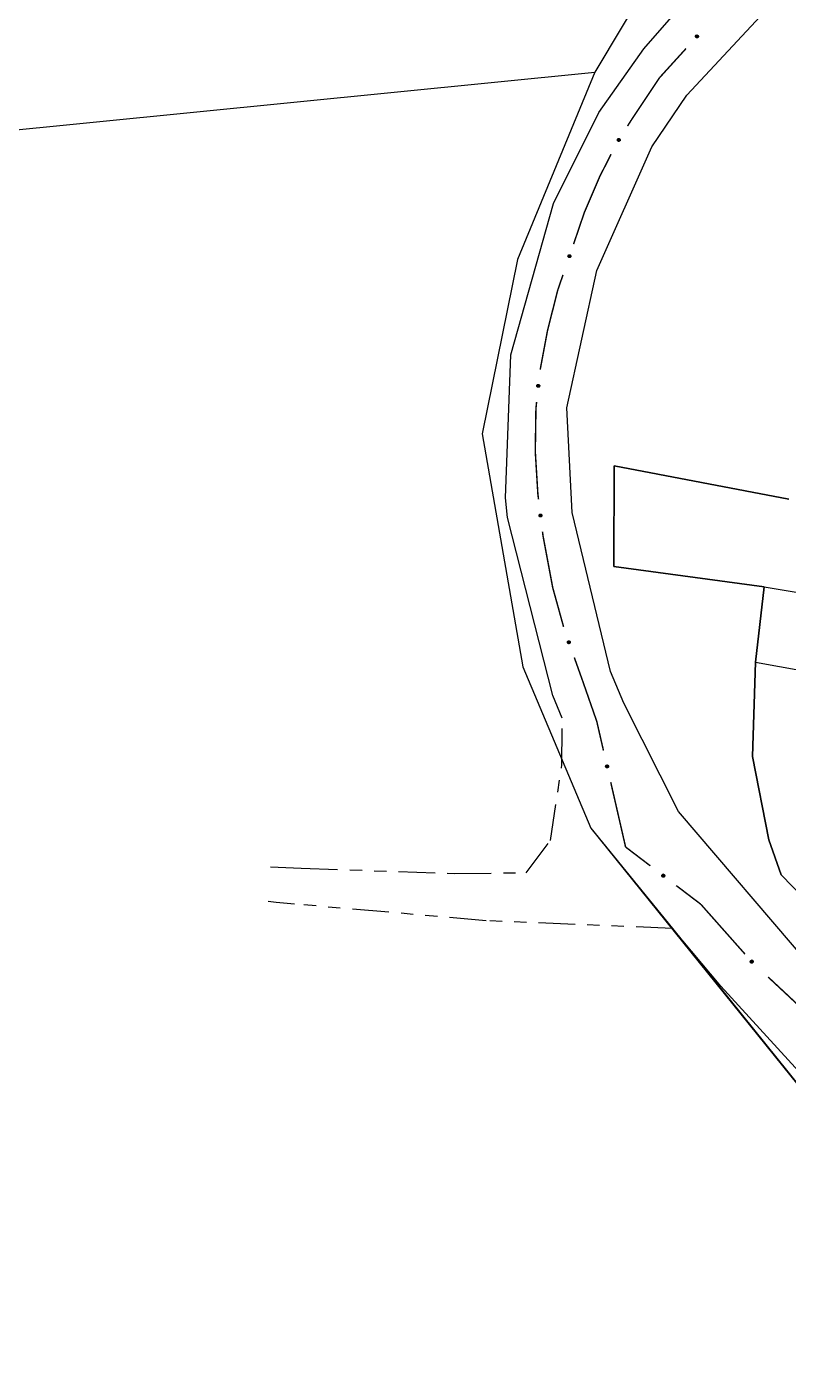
# Model space of a CAD drawing. Extents: x 209193 to 212081, y 4877574 to 4880493.
# Drawn here: x 209924 to 210017.7, y 4879056.4 to 4879219.7 of the extents above; entities that cross this region are included whole.
import ezdxf

# ---------------------------------------------------------------- set-up
doc = ezdxf.new("R2010")
doc.units = 0
doc.header["$LTSCALE"] = 1.5
doc.header["$MEASUREMENT"] = 0
doc.linetypes.add('TRACO_25', pattern=[8, 3, -1, 1, -1, 1, -1])
for name, color, linetype in [('CD_MALHA_LOTES', 7, 'CONTINUOUS'), ('RU-QUADRA', 210, 'CONTINUOUS'), ('SV-EIXO-ROD-ESTR', 7, 'CONTINUOUS'), ('SV-EST-MUNIC-PAV', 20, 'CONTINUOUS'), ('SV-RUA-NAO-PAV', 7, 'CONTINUOUS')]:
    doc.layers.add(name, color=color, linetype=linetype)

msp = doc.modelspace()

# ---------------------------------------------------------------- linework, layer by layer
at = {"layer": 'CD_MALHA_LOTES', "linetype": 'Continuous', "flags": 128}
for points in [[(210010.608575, 4879241.969853), (209993.913415, 4879214.064574)], [(209869.618028, 4879201.691644), (209993.913415, 4879214.064574)], [(209993.913415, 4879214.064574), (209984.381015, 4879191.045995), (209980.048106, 4879169.598095), (209985.030951, 4879140.946733), (209993.425963, 4879121.123674), (210003.471725, 4879108.77309), (210043.337029, 4879059.275194), (210043.672846, 4879058.858234), (210045.261927, 4879054.319301), (210046.631052, 4879050.050301), (210046.41026, 4879043.160593), (210044.912334, 4879028.930299), (210033.677891, 4879005.213142), (210020.19656, 4878981.24633), (210005.986235, 4878958.350208)], [(209996.300813, 4879165.655635), (209996.254964, 4879153.305029)], [(210017.77742, 4879161.546156), (209996.300813, 4879165.655635)], [(209996.254964, 4879153.305029), (210014.730312, 4879150.765525)], [(210014.730312, 4879150.765525), (210013.663173, 4879141.505036)], [(210014.730312, 4879150.765525), (210064.941319, 4879142.467453)], [(210013.663173, 4879141.505036), (210013.286981, 4879129.934457), (210015.330939, 4879119.664022), (210016.83275, 4879115.373863), (210022.345995, 4879109.723771), (210058.265905, 4879102.168261)], [(210013.663173, 4879141.505036), (210063.228236, 4879132.576265)]]:
    msp.add_lwpolyline(points, dxfattribs=at)
at = {"layer": 'RU-QUADRA', "linetype": 'Continuous', "flags": 128}
for points in [[(210058.447916, 4879431.269207), (210053.028899, 4879434.645422), (210050.224114, 4879427.666775), (210047.253369, 4879420.2752), (210043.959361, 4879412.079305), (210042.538507, 4879413.589331), (210038.469099, 4879406.746047), (210034.391142, 4879399.888386), (210030.159849, 4879393.422621), (210028.042868, 4879390.187698), (210012.608314, 4879244.082796), (210010.608575, 4879241.969853), (209993.913415, 4879214.064574), (209984.381015, 4879191.045995), (209980.048106, 4879169.598095), (209985.030951, 4879140.946733), (209993.425963, 4879121.123674), (210043.504607, 4879059.066714)], [(210022.345995, 4879109.723771), (210016.83275, 4879115.373863), (210015.330939, 4879119.664022), (210013.286981, 4879129.934457), (210013.663173, 4879141.505036), (210014.730312, 4879150.765525), (209996.254964, 4879153.305029), (209996.300813, 4879165.655635), (210017.77742, 4879161.546156)]]:
    msp.add_lwpolyline(points, dxfattribs=at)
at = {"layer": 'SV-EIXO-ROD-ESTR'}
for points in [[(210006.302434, 4879218.431421), (210006.299413, 4879218.480236), (210006.306798, 4879218.522808), (210006.323177, 4879218.556542), (210006.345424, 4879218.582578), (210006.371184, 4879218.606651), (210006.402509, 4879218.625191), (210006.441836, 4879218.638068), (210006.490782, 4879218.641442), (210006.533896, 4879218.631011), (210006.567828, 4879218.616722), (210006.596312, 4879218.595088), (210006.619279, 4879218.569672), (210006.637461, 4879218.536496), (210006.650121, 4879218.496515), (210006.652323, 4879218.447215), (210006.644797, 4879218.405528), (210006.628098, 4879218.373315), (210006.606166, 4879218.344816), (210006.579573, 4879218.320555), (210006.548718, 4879218.302532), (210006.508441, 4879218.289858), (210006.459753, 4879218.288329), (210006.41809, 4879218.295361), (210006.38565, 4879218.311604), (210006.358079, 4879218.333827), (210006.333621, 4879218.35937), (210006.313672, 4879218.390084), (210006.302434, 4879218.431421)], [(209996.690523, 4879205.678186), (209996.678978, 4879205.725712), (209996.678775, 4879205.76892), (209996.688977, 4879205.805006), (209996.706308, 4879205.834543), (209996.727441, 4879205.862764), (209996.755026, 4879205.886516), (209996.791481, 4879205.906096), (209996.839075, 4879205.918011), (209996.88335, 4879205.915311), (209996.919264, 4879205.907201), (209996.951104, 4879205.890903), (209996.978175, 4879205.869913), (209997.0019, 4879205.840444), (209997.021382, 4879205.803307), (209997.032205, 4879205.755159), (209997.032114, 4879205.712799), (209997.021329, 4879205.678154), (209997.004741, 4879205.646248), (209996.982821, 4879205.617695), (209996.955609, 4879205.594536), (209996.918182, 4879205.574988), (209996.870518, 4879205.564935), (209996.828268, 4879205.564543), (209996.793481, 4879205.574839), (209996.762436, 4879205.591877), (209996.733873, 4879205.612729), (209996.708843, 4879205.639464), (209996.690523, 4879205.678186)], [(209990.637781, 4879191.348974), (209990.61558, 4879191.392553), (209990.605411, 4879191.434547), (209990.60701, 4879191.472014), (209990.617057, 4879191.504753), (209990.631107, 4879191.53709), (209990.652466, 4879191.566566), (209990.683418, 4879191.594031), (209990.726978, 4879191.616608), (209990.770681, 4879191.624198), (209990.807497, 4879191.624595), (209990.842239, 4879191.616085), (209990.873423, 4879191.601909), (209990.903308, 4879191.578711), (209990.930835, 4879191.547072), (209990.952477, 4879191.502721), (209990.962164, 4879191.461483), (209990.959665, 4879191.425284), (209990.950888, 4879191.390412), (209990.936148, 4879191.357571), (209990.915016, 4879191.328757), (209990.88311, 4879191.301099), (209990.839053, 4879191.280318), (209990.798034, 4879191.270187), (209990.761809, 4879191.272177), (209990.727671, 4879191.281591), (209990.695067, 4879191.295288), (209990.664543, 4879191.315525), (209990.637781, 4879191.348974)], [(209986.830302, 4879175.376215), (209986.798994, 4879175.413789), (209986.779769, 4879175.452484), (209986.773024, 4879175.489373), (209986.775563, 4879175.523525), (209986.782096, 4879175.558171), (209986.796389, 4879175.591649), (209986.820483, 4879175.625291), (209986.857954, 4879175.656963), (209986.898888, 4879175.674051), (209986.9347, 4879175.682599), (209986.970464, 4879175.682002), (209987.004015, 4879175.675092), (209987.038298, 4879175.659095), (209987.072154, 4879175.634345), (209987.103088, 4879175.595895), (209987.121676, 4879175.55783), (209987.127263, 4879175.521978), (209987.126435, 4879175.486028), (209987.119342, 4879175.450736), (209987.105122, 4879175.417955), (209987.080141, 4879175.383913), (209987.041787, 4879175.353883), (209987.004033, 4879175.334911), (209986.968269, 4879175.328821), (209986.932893, 4879175.330434), (209986.898064, 4879175.336563), (209986.863813, 4879175.34953), (209986.830302, 4879175.376215)], [(209987.133838, 4879159.397208), (209987.094866, 4879159.426759), (209987.067415, 4879159.460126), (209987.052529, 4879159.494545), (209987.047305, 4879159.52839), (209987.045861, 4879159.563618), (209987.052241, 4879159.599456), (209987.068133, 4879159.637663), (209987.097502, 4879159.676965), (209987.133531, 4879159.70284), (209987.166495, 4879159.719239), (209987.201473, 4879159.726718), (209987.235718, 4879159.727547), (209987.272725, 4879159.719689), (209987.311287, 4879159.703206), (209987.350092, 4879159.672718), (209987.376781, 4879159.639822), (209987.390305, 4879159.606152), (209987.397601, 4879159.570939), (209987.398644, 4879159.534957), (209987.392179, 4879159.499814), (209987.375513, 4879159.461018), (209987.344914, 4879159.423116), (209987.312408, 4879159.396123), (209987.278936, 4879159.38213), (209987.244108, 4879159.375728), (209987.208792, 4879159.37385), (209987.1725, 4879159.378763), (209987.133838, 4879159.397208)], [(209990.65516, 4879143.800995), (209990.610667, 4879143.821303), (209990.576581, 4879143.847856), (209990.554525, 4879143.878184), (209990.542024, 4879143.910067), (209990.532908, 4879143.944125), (209990.531293, 4879143.980491), (209990.53844, 4879144.021249), (209990.558499, 4879144.066024), (209990.587995, 4879144.099155), (209990.616572, 4879144.122369), (209990.649067, 4879144.137319), (209990.682301, 4879144.14562), (209990.720131, 4879144.146049), (209990.761365, 4879144.138402), (209990.8059, 4879144.117142), (209990.839139, 4879144.090882), (209990.859701, 4879144.060986), (209990.874524, 4879144.028223), (209990.883415, 4879143.993341), (209990.884794, 4879143.957634), (209990.87702, 4879143.916132), (209990.855454, 4879143.872454), (209990.829641, 4879143.839003), (209990.800042, 4879143.818026), (209990.767458, 4879143.804159), (209990.733409, 4879143.7946), (209990.696921, 4879143.791455), (209990.65516, 4879143.800995)], [(209995.34168, 4879128.541303), (209995.299872, 4879128.566682), (209995.26913, 4879128.597044), (209995.250777, 4879128.629746), (209995.242095, 4879128.662874), (209995.23703, 4879128.697765), (209995.239684, 4879128.734069), (209995.251556, 4879128.77371), (209995.27672, 4879128.815829), (209995.309892, 4879128.845277), (209995.340991, 4879128.864985), (209995.375013, 4879128.876027), (209995.408991, 4879128.88038), (209995.44661, 4879128.876375), (209995.486665, 4879128.863952), (209995.528404, 4879128.837624), (209995.558339, 4879128.807652), (209995.57526, 4879128.775554), (209995.586145, 4879128.74128), (209995.590889, 4879128.705597), (209995.588078, 4879128.669975), (209995.575497, 4879128.629668), (209995.548965, 4879128.588816), (209995.519412, 4879128.558618), (209995.48756, 4879128.541252), (209995.453576, 4879128.531295), (209995.418643, 4879128.52579), (209995.382038, 4879128.526939), (209995.34168, 4879128.541303)], [(210002.378281, 4879115.088591), (210002.329917, 4879115.081313), (210002.286862, 4879115.084948), (210002.251825, 4879115.098315), (210002.223944, 4879115.118201), (210002.197712, 4879115.141757), (210002.176504, 4879115.171342), (210002.160239, 4879115.209392), (210002.152598, 4879115.257857), (210002.15922, 4879115.301717), (210002.170488, 4879115.336768), (210002.189549, 4879115.367035), (210002.21286, 4879115.392135), (210002.24432, 4879115.413149), (210002.283041, 4879115.429255), (210002.331959, 4879115.435759), (210002.374144, 4879115.431906), (210002.407695, 4879115.418087), (210002.438001, 4879115.398731), (210002.464494, 4879115.37436), (210002.485145, 4879115.345199), (210002.501292, 4879115.306184), (210002.507071, 4879115.257816), (210002.503709, 4879115.215698), (210002.490364, 4879115.181963), (210002.470636, 4879115.152554), (210002.447329, 4879115.125956), (210002.418477, 4879115.103399), (210002.378281, 4879115.088591)], [(210013.219888, 4879104.512181), (210013.17103, 4879104.51441), (210013.129495, 4879104.526316), (210013.097711, 4879104.546217), (210013.07421, 4879104.571127), (210013.053038, 4879104.599319), (210013.037962, 4879104.632452), (210013.029376, 4879104.672932), (210013.031268, 4879104.721958), (210013.046262, 4879104.763705), (210013.064105, 4879104.79591), (210013.088669, 4879104.821911), (210013.116401, 4879104.84202), (210013.151335, 4879104.856541), (210013.192442, 4879104.864842), (210013.241694, 4879104.861746), (210013.282334, 4879104.849795), (210013.312572, 4879104.829738), (210013.338555, 4879104.804878), (210013.359825, 4879104.775837), (210013.374436, 4879104.743228), (210013.382719, 4879104.701824), (210013.37902, 4879104.653253), (210013.367562, 4879104.612583), (210013.347935, 4879104.582072), (210013.322884, 4879104.557043), (210013.294866, 4879104.535463), (210013.262191, 4879104.518922), (210013.219888, 4879104.512181)]]:
    msp.add_lwpolyline(points, close=True, dxfattribs=at)
for points in [[(210006.299413, 4879218.480236), (210006.402509, 4879218.625191)], [(210006.301869, 4879218.458078), (210006.41751, 4879218.625874)], [(210006.302434, 4879218.431421), (210006.441836, 4879218.638068)], [(210006.303518, 4879218.504522), (210006.381622, 4879218.608707)], [(210006.306798, 4879218.522808), (210006.371184, 4879218.606651)], [(210006.30995, 4879218.410165), (210006.46533, 4879218.635882)], [(210006.313672, 4879218.390084), (210006.490782, 4879218.641442)], [(210006.326933, 4879218.378132), (210006.50893, 4879218.633131)], [(210006.333621, 4879218.35937), (210006.533896, 4879218.631011)], [(210006.347587, 4879218.350138), (210006.546196, 4879218.621385)], [(210006.358079, 4879218.333827), (210006.567828, 4879218.616722)], [(210006.373932, 4879218.324348), (210006.582821, 4879218.602846)], [(210006.38565, 4879218.311604), (210006.596312, 4879218.595088)], [(210006.404774, 4879218.305534), (210006.606137, 4879218.579809)], [(210006.41809, 4879218.295361), (210006.619279, 4879218.569672)], [(210006.441122, 4879218.292778), (210006.625965, 4879218.548878)], [(210006.459753, 4879218.288329), (210006.637461, 4879218.536496)], [(210006.485548, 4879218.292964), (210006.642122, 4879218.513908)], [(210006.508441, 4879218.289858), (210006.650121, 4879218.496515)], [(210006.530523, 4879218.301871), (210006.646348, 4879218.465812)], [(210006.548718, 4879218.302532), (210006.652323, 4879218.447215)], [(210006.566595, 4879218.315183), (210006.644607, 4879218.421295)], [(210006.579573, 4879218.320555), (210006.644797, 4879218.405528)], [(209996.678756, 4879205.750342), (209996.737357, 4879205.86662)], [(209996.678775, 4879205.76892), (209996.727441, 4879205.862764)], [(209996.678978, 4879205.725712), (209996.755026, 4879205.886516)], [(209996.685286, 4879205.704329), (209996.769674, 4879205.889821)], [(209996.690523, 4879205.678186), (209996.791481, 4879205.906096)], [(209996.701653, 4879205.658579), (209996.814995, 4879205.908069)], [(209996.708843, 4879205.639464), (209996.839075, 4879205.918011)], [(209996.723995, 4879205.630026), (209996.8584, 4879205.913015)], [(209996.733873, 4879205.612729), (209996.88335, 4879205.915311)], [(209996.749243, 4879205.606093), (209996.89715, 4879205.907994)], [(209996.762436, 4879205.591877), (209996.919264, 4879205.907201)], [(209996.779707, 4879205.585328), (209996.93646, 4879205.896172)], [(209996.793481, 4879205.574839), (209996.951104, 4879205.890903)], [(209996.813373, 4879205.57222), (209996.963458, 4879205.877586)], [(209996.828268, 4879205.564543), (209996.978175, 4879205.869913)], [(209996.851396, 4879205.566043), (209996.988408, 4879205.850617)], [(209996.870518, 4879205.564935), (209997.0019, 4879205.840444)], [(209996.895099, 4879205.574026), (209997.010454, 4879205.819026)], [(209996.918182, 4879205.574988), (209997.021382, 4879205.803307)], [(209996.937812, 4879205.59069), (209997.023057, 4879205.772419)], [(209996.955609, 4879205.594536), (209997.032205, 4879205.755159)], [(209996.970987, 4879205.610128), (209997.029159, 4879205.728287)], [(209996.982821, 4879205.617695), (209997.032114, 4879205.712799)], [(209990.605411, 4879191.434547), (209990.631107, 4879191.53709)], [(209990.60968, 4879191.416467), (209990.639865, 4879191.54313)], [(209990.61558, 4879191.392553), (209990.652466, 4879191.566566)], [(209990.626652, 4879191.373203), (209990.665955, 4879191.573162)], [(209990.637781, 4879191.348974), (209990.683418, 4879191.594031)], [(209990.653135, 4879191.332465), (209990.705842, 4879191.601377)], [(209990.664543, 4879191.315525), (209990.726978, 4879191.616608)], [(209990.681464, 4879191.309838), (209990.746934, 4879191.616206)], [(209990.695067, 4879191.295288), (209990.770681, 4879191.624198)], [(209990.711554, 4879191.292378), (209990.785797, 4879191.620263)], [(209990.727671, 4879191.281591), (209990.807497, 4879191.624595)], [(209990.745987, 4879191.279204), (209990.826774, 4879191.617833)], [(209990.761809, 4879191.272177), (209990.842239, 4879191.616085)], [(209990.781769, 4879191.274219), (209990.857332, 4879191.605979)], [(209990.798034, 4879191.270187), (209990.873423, 4879191.601909)], [(209990.820192, 4879191.276984), (209990.887833, 4879191.585495)], [(209990.839053, 4879191.280318), (209990.903308, 4879191.578711)], [(209990.860872, 4879191.294837), (209990.916574, 4879191.559844)], [(209990.88311, 4879191.301099), (209990.930835, 4879191.547072)], [(209990.898587, 4879191.320908), (209990.939593, 4879191.517403)], [(209990.915016, 4879191.328757), (209990.952477, 4879191.502721)], [(209990.92638, 4879191.347477), (209990.955714, 4879191.475871)], [(209990.936148, 4879191.357571), (209990.962164, 4879191.461483)], [(209986.779769, 4879175.452484), (209986.782096, 4879175.558171)], [(209986.787939, 4879175.4358), (209986.789296, 4879175.566003)], [(209986.798994, 4879175.413789), (209986.796389, 4879175.591649)], [(209986.81408, 4879175.397375), (209986.808081, 4879175.601071)], [(209986.830302, 4879175.376215), (209986.820483, 4879175.625291)], [(209986.848934, 4879175.36352), (209986.840721, 4879175.637425)], [(209986.863813, 4879175.34953), (209986.857954, 4879175.656963)], [(209986.881574, 4879175.347736), (209986.877503, 4879175.660995)], [(209986.898064, 4879175.336563), (209986.898888, 4879175.674051)], [(209986.914786, 4879175.33738), (209986.9145, 4879175.673565)], [(209986.932893, 4879175.330434), (209986.9347, 4879175.682599)], [(209986.951282, 4879175.332166), (209986.954996, 4879175.680279)], [(209986.968269, 4879175.328821), (209986.970464, 4879175.682002)], [(209986.987279, 4879175.335237), (209986.987422, 4879175.675493)], [(209987.004033, 4879175.334911), (209987.004015, 4879175.675092)], [(209987.024133, 4879175.34645), (209987.021705, 4879175.66228)], [(209987.041787, 4879175.353883), (209987.038298, 4879175.659095)], [(209987.059844, 4879175.372877), (209987.055416, 4879175.643639)], [(209987.080141, 4879175.383913), (209987.072154, 4879175.634345)], [(209987.090842, 4879175.40666), (209987.087271, 4879175.607356)], [(209987.105122, 4879175.417955), (209987.103088, 4879175.595895)], [(209987.112054, 4879175.438728), (209987.112197, 4879175.570431)], [(209987.119342, 4879175.450736), (209987.121676, 4879175.55783)], [(209987.067415, 4879159.460126), (209987.045861, 4879159.563618)], [(209987.079135, 4879159.445712), (209987.051112, 4879159.572871)], [(209987.094866, 4879159.426759), (209987.052241, 4879159.599456)], [(209987.113264, 4879159.414167), (209987.061508, 4879159.611271)], [(209987.133838, 4879159.397208), (209987.068133, 4879159.637663)], [(209987.154851, 4879159.38904), (209987.085115, 4879159.654046)], [(209987.1725, 4879159.378763), (209987.097502, 4879159.676965)], [(209987.190209, 4879159.381018), (209987.115639, 4879159.685299)], [(209987.208792, 4879159.37385), (209987.133531, 4879159.70284)], [(209987.2249, 4879159.378414), (209987.148851, 4879159.705884)], [(209987.244108, 4879159.375728), (209987.166495, 4879159.719239)], [(209987.261633, 4879159.38156), (209987.186792, 4879159.721553)], [(209987.278936, 4879159.38213), (209987.201473, 4879159.726718)], [(209987.296011, 4879159.392665), (209987.219462, 4879159.724199)], [(209987.312408, 4879159.396123), (209987.235718, 4879159.727547)], [(209987.32939, 4879159.411896), (209987.255841, 4879159.719052)], [(209987.344914, 4879159.423116), (209987.272725, 4879159.719689)], [(209987.358226, 4879159.445691), (209987.292886, 4879159.708489)], [(209987.375513, 4879159.461018), (209987.311287, 4879159.703206)], [(209987.380812, 4879159.485591), (209987.332098, 4879159.680319)], [(209987.392179, 4879159.499814), (209987.350092, 4879159.672718)], [(209987.39425, 4879159.521616), (209987.364706, 4879159.649962)], [(209987.398644, 4879159.534957), (209987.376781, 4879159.639822)], [(209990.610667, 4879143.821303), (209990.531293, 4879143.980491)], [(209990.591171, 4879143.836356), (209990.536006, 4879143.954303)], [(209990.631374, 4879143.813042), (209990.53775, 4879143.994047)], [(209990.65516, 4879143.800995), (209990.53844, 4879144.021249)], [(209990.677451, 4879143.797621), (209990.551427, 4879144.04095)], [(209990.696921, 4879143.791455), (209990.558499, 4879144.066024)], [(209990.713707, 4879143.797529), (209990.574374, 4879144.078124)], [(209990.733409, 4879143.7946), (209990.587995, 4879144.099155)], [(209990.748128, 4879143.802578), (209990.602277, 4879144.105477)], [(209990.767458, 4879143.804159), (209990.616572, 4879144.122369)], [(209990.783283, 4879143.813684), (209990.635872, 4879144.129067)], [(209990.800042, 4879143.818026), (209990.649067, 4879144.137319)], [(209990.814399, 4879143.832042), (209990.667171, 4879144.138796)], [(209990.829641, 4879143.839003), (209990.682301, 4879144.14562)], [(209990.842761, 4879143.858109), (209990.703794, 4879144.141733)], [(209990.855454, 4879143.872454), (209990.720131, 4879144.146049)], [(209990.863505, 4879143.897394), (209990.742253, 4879144.13953)], [(209990.87702, 4879143.916132), (209990.761365, 4879144.138402)], [(209990.876814, 4879143.941269), (209990.786679, 4879144.120622)], [(209990.884794, 4879143.957634), (209990.8059, 4879144.117142)], [(209990.882046, 4879143.979361), (209990.825138, 4879144.098134)], [(209990.883415, 4879143.993341), (209990.839139, 4879144.090882)], [(209990.576581, 4879143.847856), (209990.532908, 4879143.944125)], [(209995.26913, 4879128.597044), (209995.23703, 4879128.697765)], [(209995.299872, 4879128.566682), (209995.239684, 4879128.734069)], [(209995.282273, 4879128.583914), (209995.241299, 4879128.70751)], [(209995.319469, 4879128.556053), (209995.247685, 4879128.746776)], [(209995.34168, 4879128.541303), (209995.251556, 4879128.77371)], [(209995.363424, 4879128.535343), (209995.26676, 4879128.791755)], [(209995.382038, 4879128.526939), (209995.27672, 4879128.815829)], [(209995.39942, 4879128.531006), (209995.293902, 4879128.825987)], [(209995.418643, 4879128.52579), (209995.309892, 4879128.845277)], [(209995.434194, 4879128.531989), (209995.324817, 4879128.849884)], [(209995.453576, 4879128.531295), (209995.340991, 4879128.864985)], [(209995.470408, 4879128.538902), (209995.360942, 4879128.869377)], [(209995.48756, 4879128.541252), (209995.375013, 4879128.876027)], [(209995.503459, 4879128.55349), (209995.393166, 4879128.875374)], [(209995.519412, 4879128.558618), (209995.408991, 4879128.88038)], [(209995.534679, 4879128.576057), (209995.429881, 4879128.874003)], [(209995.548965, 4879128.588816), (209995.44661, 4879128.876375)], [(209995.559881, 4879128.612642), (209995.467818, 4879128.867311)], [(209995.575497, 4879128.629668), (209995.486665, 4879128.863952)], [(209995.578236, 4879128.654657), (209995.509723, 4879128.843331)], [(209995.588078, 4879128.669975), (209995.528404, 4879128.837624)], [(209995.587893, 4879128.691874), (209995.545284, 4879128.816494)], [(209995.590889, 4879128.705597), (209995.558339, 4879128.807652)], [(210002.418477, 4879115.103399), (210002.152598, 4879115.257857)], [(210002.447329, 4879115.125956), (210002.15922, 4879115.301717)], [(210002.429224, 4879115.117653), (210002.159291, 4879115.276661)], [(210002.378281, 4879115.088591), (210002.160239, 4879115.209392)], [(210002.398798, 4879115.097935), (210002.160362, 4879115.232988)], [(210002.455305, 4879115.140676), (210002.167734, 4879115.314812)], [(210002.470636, 4879115.152554), (210002.170488, 4879115.336768)], [(210002.351776, 4879115.085697), (210002.174513, 4879115.186226)], [(210002.329917, 4879115.081313), (210002.176504, 4879115.171342)], [(210002.478693, 4879115.169175), (210002.183, 4879115.352917)], [(210002.490364, 4879115.181963), (210002.189549, 4879115.367035)], [(210002.305365, 4879115.083279), (210002.194751, 4879115.151976)], [(210002.286862, 4879115.084948), (210002.197712, 4879115.141757)], [(210002.49474, 4879115.201543), (210002.20391, 4879115.378158)], [(210002.503709, 4879115.215698), (210002.21286, 4879115.392135)], [(210002.504269, 4879115.238868), (210002.232989, 4879115.400614)], [(210002.507071, 4879115.257816), (210002.24432, 4879115.413149)], [(210002.500199, 4879115.283107), (210002.266413, 4879115.419766)], [(210002.501292, 4879115.306184), (210002.283041, 4879115.429255)], [(210002.487395, 4879115.327131), (210002.313956, 4879115.42818)], [(210002.485145, 4879115.345199), (210002.331959, 4879115.435759)], [(210002.470981, 4879115.361901), (210002.358455, 4879115.430338)], [(210002.464494, 4879115.37436), (210002.374144, 4879115.431906)], [(210013.294866, 4879104.535463), (210013.046262, 4879104.763705)], [(210013.305542, 4879104.548359), (210013.057151, 4879104.774903)], [(210013.322884, 4879104.557043), (210013.064105, 4879104.79591)], [(210013.334008, 4879104.571787), (210013.079509, 4879104.809329)], [(210013.347935, 4879104.582072), (210013.088669, 4879104.821911)], [(210013.356021, 4879104.600434), (210013.104913, 4879104.830041)], [(210013.367562, 4879104.612583), (210013.116401, 4879104.84202)], [(210013.3726, 4879104.635206), (210013.137791, 4879104.846439)], [(210013.37902, 4879104.653253), (210013.151335, 4879104.856541)], [(210013.377177, 4879104.679396), (210013.174292, 4879104.858754)], [(210013.382719, 4879104.701824), (210013.192442, 4879104.864842)], [(210013.373143, 4879104.725067), (210013.222564, 4879104.857799)], [(210013.374436, 4879104.743228), (210013.241694, 4879104.861746)], [(210013.363775, 4879104.762357), (210013.266638, 4879104.851296)], [(210013.359825, 4879104.775837), (210013.282334, 4879104.849795)], [(210013.219888, 4879104.512181), (210013.029376, 4879104.672932)], [(210013.262191, 4879104.518922), (210013.031268, 4879104.721958)], [(210013.241827, 4879104.517374), (210013.034068, 4879104.696057)], [(210013.17103, 4879104.51441), (210013.037962, 4879104.632452)], [(210013.193324, 4879104.514476), (210013.038892, 4879104.647439)], [(210013.275496, 4879104.530825), (210013.041477, 4879104.73911)], [(210013.147324, 4879104.521095), (210013.052113, 4879104.609918)], [(210013.129495, 4879104.526316), (210013.053038, 4879104.599319)]]:
    msp.add_lwpolyline(points, dxfattribs=at)
at = {"layer": 'SV-EIXO-ROD-ESTR', "const_width": 0.18}
for points in [[(210001.86246, 4879213.383107), (210005.135293, 4879216.983726)], [(209998.390059, 4879208.174506), (210001.788012, 4879213.271436)], [(210001.788012, 4879213.271436), (210001.86246, 4879213.383107)], [(209997.924724, 4879207.434384), (209998.390059, 4879208.174506)], [(209994.518511, 4879201.251143), (209995.91101, 4879203.982585)], [(209994.150556, 4879200.392583), (209994.518511, 4879201.251143)], [(209992.613732, 4879196.806661), (209994.150556, 4879200.392583)], [(209991.291796, 4879192.927064), (209992.58192, 4879196.713299)], [(209992.58192, 4879196.713299), (209992.613732, 4879196.806661)], [(209989.359736, 4879187.322452), (209989.990502, 4879189.144664)], [(209988.089884, 4879182.322409), (209989.342086, 4879187.252954)], [(209989.342086, 4879187.252954), (209989.359736, 4879187.322452)], [(209987.184487, 4879177.493627), (209987.921641, 4879181.425115)], [(209987.921641, 4879181.425115), (209988.089884, 4879182.322409)], [(209986.6613, 4879172.719152), (209986.74545, 4879173.518571)], [(209986.581934, 4879167.401646), (209986.658373, 4879172.52301)], [(209986.658373, 4879172.52301), (209986.6613, 4879172.719152)], [(209986.635457, 4879166.525213), (209986.581934, 4879167.401646)], [(209986.899397, 4879162.203188), (209986.635457, 4879166.525213)], [(209986.981232, 4879161.538282), (209986.899397, 4879162.203188)], [(209987.534324, 4879157.044413), (209987.469853, 4879157.568238)], [(209987.621349, 4879156.580278), (209987.534324, 4879157.044413)], [(209988.72481, 4879150.695152), (209987.621349, 4879156.580278)], [(209988.728098, 4879150.683281), (209988.72481, 4879150.695152)], [(209990.062749, 4879145.864702), (209988.728098, 4879150.683281)], [(209992.437776, 4879139.136963), (209991.383175, 4879142.089845)], [(209992.7225, 4879138.320752), (209992.437776, 4879139.136963)], [(209994.147168, 4879134.236706), (209992.7225, 4879138.320752)], [(209994.298104, 4879133.579211), (209994.147168, 4879134.236706)], [(209994.969335, 4879130.655267), (209994.298104, 4879133.579211)], [(209997.693141, 4879118.790116), (209995.86431, 4879126.756675)], [(209998.350776, 4879118.28996), (209997.693141, 4879118.790116)], [(210000.738643, 4879116.473896), (209998.350776, 4879118.28996)], [(210006.939117, 4879111.758202), (210003.922467, 4879114.052478)], [(210007.078496, 4879111.601085), (210006.939117, 4879111.758202)], [(210012.387412, 4879105.616488), (210007.078496, 4879111.601085)], [(210021.78065, 4879096.686751), (210015.227908, 4879102.805537)]]:
    msp.add_lwpolyline(points, dxfattribs=at)
at = {"layer": 'SV-EST-MUNIC-PAV', "linetype": 'Continuous'}
for points in [[(209989.889711, 4879134.6239, 9.138992), (209988.748493, 4879137.413998, 8.764619), (209983.179762, 4879159.304883, 8.431844), (209982.90671, 4879161.724962, 8.431844), (209983.58312, 4879179.305876, 8.20306), (209988.818115, 4879197.936964, 7.818288), (209994.407012, 4879209.093671, 7.818288), (209999.922001, 4879216.957637, 7.599905), (210015.792141, 4879235.129692, 7.620703), (210017.471538, 4879238.129896, 7.631102), (210018.670087, 4879243.300189, 7.620703)], [(210026.060099, 4879100.223431, 9.398973), (210020.387369, 4879104.233437, 9.388574), (210004.1888, 4879123.153234, 9.076596), (209997.470158, 4879136.463751, 8.910209), (209995.822189, 4879140.393523, 8.639829), (209991.131816, 4879159.915615, 8.639829), (209990.456979, 4879172.815789, 8.265456), (209994.142186, 4879189.69674, 8.151064), (210000.918718, 4879204.877711, 7.901483), (210005.227619, 4879211.248168, 7.776691), (210017.666142, 4879224.60924, 7.787091), (210022.390701, 4879228.19254, 7.787091), (210027.30989, 4879230.796817, 7.787091), (210032.904263, 4879232.484774, 7.870285), (210039.222046, 4879232.725911, 7.870285), (210047.851207, 4879231.360586, 8.099068), (210150.452102, 4879213.723171, 9.482167), (210152.023151, 4879211.743127, 9.482167)], [(210045.454907, 4879059.275132, 9.249802), (210044.521616, 4879060.830655, 9.249802), (210041.535015, 4879064.776959, 8.903679), (210029.033341, 4879080.248955, 8.903679), (210009.415563, 4879101.672943, 9.138992), (210003.471725, 4879108.77309, 9.138992)]]:
    msp.add_polyline3d(points, dxfattribs=at)
at = {"layer": 'SV-RUA-NAO-PAV', "linetype": 'TRACO_25'}
for points in [[(209953.998298, 4879116.34127, 3.82498), (209957.768668, 4879116.183012, 3.82498), (209976.652922, 4879115.54252, 6.050418), (209985.455036, 4879115.62282, 7.308726), (209988.464433, 4879119.583115, 8.026274), (209989.851636, 4879128.883617, 8.182261), (209989.889711, 4879134.6239, 8.192661)], [(210003.471725, 4879108.77309, 9.398973), (209980.525822, 4879109.732366, 7.017547), (209956.959404, 4879111.771674, 4.428136), (209954.706669, 4879111.987088, 4.428136), (209953.718511, 4879112.08158, 3.82498)]]:
    msp.add_polyline3d(points, dxfattribs=at)

doc.saveas('drawing.dxf')
